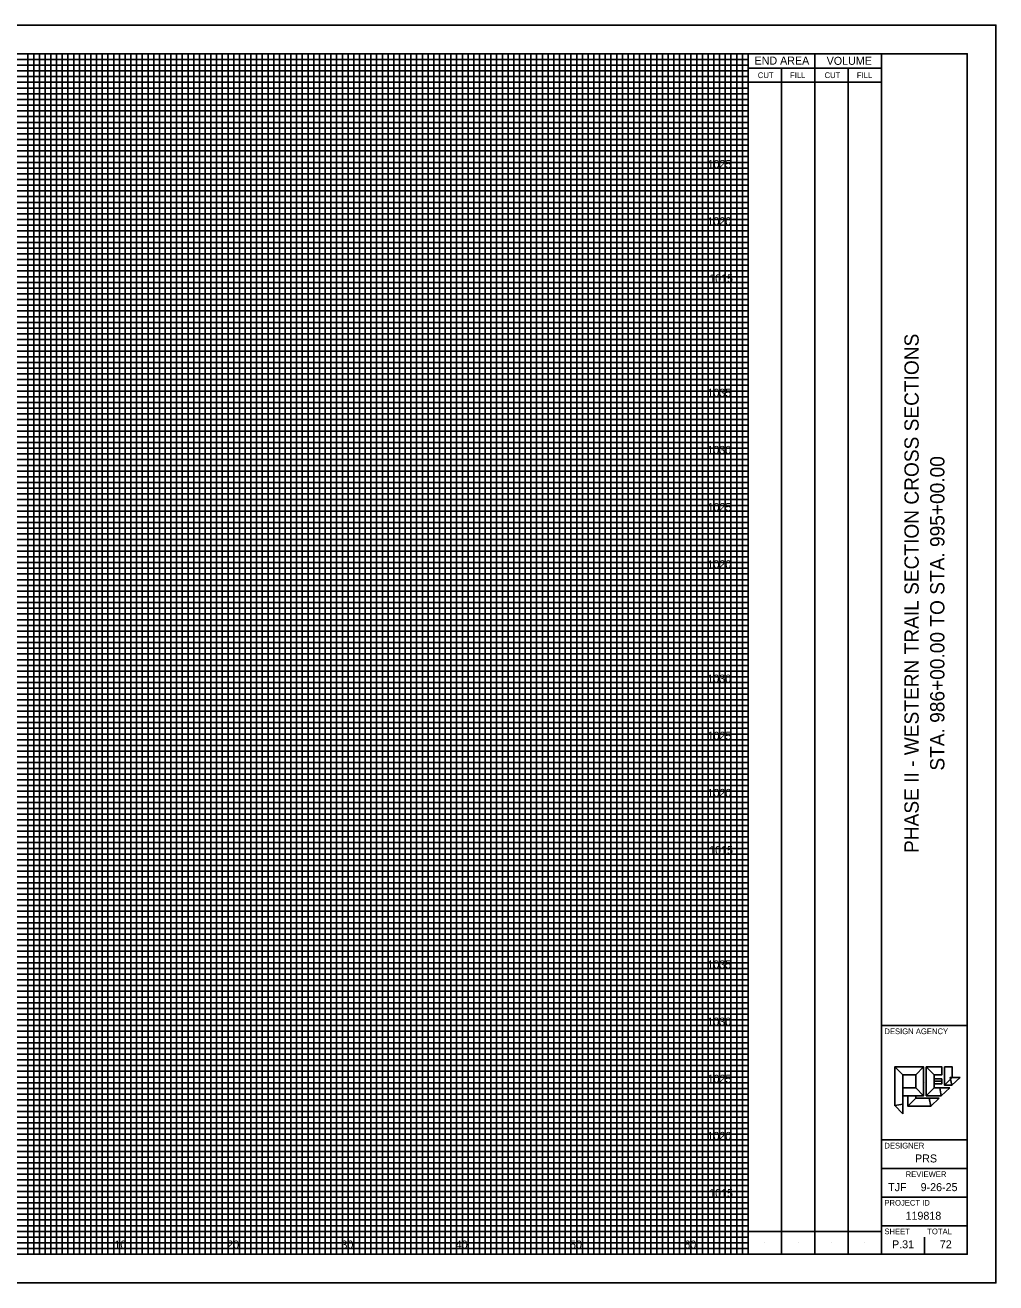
# Model space of a CAD drawing. Extents: x -8 to 349, y -3 to 348.
# Drawn here: x 77.6 to 162.5, y 117.5 to 227.5 of the extents above; entities that cross this region are included whole.
import ezdxf

# ---------------------------------------------------------------- set-up
doc = ezdxf.new("R2010")
doc.units = 0
for name, color, linetype in [('Default', 7, 'Continuous'), ('GK_Cells', 7, 'Continuous'), ('RW_X_Fee_RW', 7, 'Continuous'), ('SC_Scratch1', 7, 'Continuous'), ('SC_Scratch17', 7, 'Continuous'), ('XS_P_Annotation', 7, 'Continuous')]:
    doc.layers.add(name, color=color, linetype=linetype)

msp = doc.modelspace()

# ---------------------------------------------------------------- linework, layer by layer
at = {"layer": 'Default'}
msp.add_line((157.09, 135.13), (157.78, 135.13), dxfattribs=at)
for points in [[(153.66, 133), (153.66, 136.38), (154.35, 135.7), (154.35, 133.14)], [(153.66, 136.38), (156.18, 136.38), (155.49, 135.7), (154.35, 135.7)], [(156.18, 136.38), (156.18, 133.87), (155.49, 134.55), (155.49, 135.7)], [(156.41, 133.87), (156.41, 136.38), (157.09, 135.7), (157.09, 134.55)], [(156.41, 136.38), (157.78, 136.38), (157.78, 135.7), (157.09, 135.7)], [(157.78, 135.33), (157.78, 134.92), (157.1, 134.92), (157.1, 135.33)], [(158.01, 134.78), (158.01, 136.38), (158.69, 136.38), (158.69, 135.47)], [(158.65, 134.78), (158.01, 134.78), (158.69, 135.47), (158.51, 135.47)], [(159.38, 135.47), (158.65, 134.78), (158.51, 135.47)], [(156.18, 133.87), (154.35, 133.87), (154.35, 134.55), (155.49, 134.55)], [(157.73, 133.87), (156.41, 133.87), (157.09, 134.55), (157.59, 134.55)], [(158.46, 134.55), (157.73, 133.87), (157.59, 134.55)], [(154.35, 132.27), (153.66, 133), (154.35, 133.14)], [(154.81, 132.95), (154.81, 133.87), (155.49, 133.87), (155.49, 133.64)], [(156.82, 132.95), (154.81, 132.95), (155.49, 133.64), (156.68, 133.64)], [(157.55, 133.64), (156.82, 132.95), (156.68, 133.64)]]:
    msp.add_lwpolyline(points, close=True, dxfattribs=at)
at = {"layer": 'GK_Cells'}
msp.add_lwpolyline([(-7.5, 117.5), (162.5, 117.5), (162.5, 227.5), (-7.5, 227.5)], close=True, dxfattribs=at)
at = {"layer": 'RW_X_Fee_RW'}
for p, q in [((140.83, 120), (140.83, 225)), ((140.83, 120), (140.83, 225)), ((146.67, 120), (146.67, 225)), ((146.67, 120), (146.67, 225)), ((140.83, 223.75), (152.5, 223.75)), ((140.83, 223.75), (152.5, 223.75)), ((143.75, 120), (143.75, 223.75)), ((143.75, 120), (143.75, 223.75)), ((149.58, 120), (149.58, 223.75)), ((149.58, 120), (149.58, 223.75)), ((140.83, 222.5), (152.5, 222.5)), ((140.83, 222.5), (152.5, 222.5)), ((156.25, 135), (156.25, 135)), ((140.83, 122), (152.5, 122)), ((140.83, 122), (152.5, 122)), ((156.25, 120), (156.25, 121.5)), ((142.29, 121), (142.29, 121)), ((142.29, 121), (142.29, 121)), ((145.21, 121), (145.21, 121)), ((145.21, 121), (145.21, 121)), ((148.12, 121), (148.12, 121)), ((148.12, 121), (148.12, 121)), ((151.04, 121), (151.04, 121)), ((151.04, 121), (151.04, 121)), ((154.37, 120.88), (154.37, 120.88))]:
    msp.add_line(p, q, dxfattribs=at)
at = {"layer": 'SC_Scratch1'}
for p, q in [((152.5, 120), (152.5, 225)), ((152.5, 140), (160, 140)), ((152.5, 130), (160, 130)), ((152.5, 127.5), (160, 127.5)), ((152.5, 125), (160, 125)), ((152.5, 122.5), (160, 122.5))]:
    msp.add_line(p, q, dxfattribs=at)
msp.add_lwpolyline([(0, 225), (160, 225), (160, 120), (0, 120)], close=True, dxfattribs=at)
at = {"layer": 'SC_Scratch17'}
for p, q in [((5.83, 224.5), (140.83, 224.5)), ((77.83, 120), (77.83, 225)), ((78.33, 120), (78.33, 225)), ((78.83, 120), (78.83, 225)), ((79.33, 120), (79.33, 225)), ((79.83, 120), (79.83, 225)), ((80.33, 120), (80.33, 225)), ((81.33, 120), (81.33, 225)), ((81.83, 120), (81.83, 225)), ((82.33, 120), (82.33, 225)), ((82.83, 120), (82.83, 225)), ((83.33, 120), (83.33, 225)), ((83.83, 120), (83.83, 225)), ((84.33, 120), (84.33, 225)), ((84.83, 120), (84.83, 225)), ((85.33, 120), (85.33, 225)), ((86.33, 120), (86.33, 225)), ((86.83, 120), (86.83, 225)), ((87.33, 120), (87.33, 225)), ((87.83, 120), (87.83, 225)), ((88.33, 120), (88.33, 225)), ((88.83, 120), (88.83, 225)), ((89.33, 120), (89.33, 225)), ((89.83, 120), (89.83, 225)), ((90.33, 120), (90.33, 225)), ((91.33, 120), (91.33, 225)), ((91.83, 120), (91.83, 225)), ((92.33, 120), (92.33, 225)), ((92.83, 120), (92.83, 225)), ((93.33, 120), (93.33, 225)), ((93.83, 120), (93.83, 225)), ((94.33, 120), (94.33, 225)), ((94.83, 120), (94.83, 225)), ((95.33, 120), (95.33, 225)), ((96.33, 120), (96.33, 225)), ((96.83, 120), (96.83, 225)), ((97.33, 120), (97.33, 225)), ((97.83, 120), (97.83, 225)), ((98.33, 120), (98.33, 225)), ((98.83, 120), (98.83, 225)), ((99.33, 120), (99.33, 225)), ((99.83, 120), (99.83, 225)), ((100.33, 120), (100.33, 225)), ((101.33, 120), (101.33, 225)), ((101.83, 120), (101.83, 225)), ((102.33, 120), (102.33, 225)), ((102.83, 120), (102.83, 225)), ((103.33, 120), (103.33, 225)), ((103.83, 120), (103.83, 225)), ((104.33, 120), (104.33, 225)), ((104.83, 120), (104.83, 225)), ((105.33, 120), (105.33, 225)), ((106.33, 120), (106.33, 225)), ((106.83, 120), (106.83, 225)), ((107.33, 120), (107.33, 225)), ((107.83, 120), (107.83, 225)), ((108.33, 120), (108.33, 225)), ((108.83, 120), (108.83, 225)), ((109.33, 120), (109.33, 225)), ((109.83, 120), (109.83, 225)), ((110.33, 120), (110.33, 225)), ((111.33, 120), (111.33, 225)), ((111.83, 120), (111.83, 225)), ((112.33, 120), (112.33, 225)), ((112.83, 120), (112.83, 225)), ((113.33, 120), (113.33, 225)), ((113.83, 120), (113.83, 225)), ((114.33, 120), (114.33, 225)), ((114.83, 120), (114.83, 225)), ((115.33, 120), (115.33, 225)), ((116.33, 120), (116.33, 225)), ((116.83, 120), (116.83, 225)), ((117.33, 120), (117.33, 225)), ((117.83, 120), (117.83, 225)), ((118.33, 120), (118.33, 225)), ((118.83, 120), (118.83, 225)), ((119.33, 120), (119.33, 225)), ((119.83, 120), (119.83, 225)), ((120.33, 120), (120.33, 225)), ((121.33, 120), (121.33, 225)), ((121.83, 120), (121.83, 225)), ((122.33, 120), (122.33, 225)), ((122.83, 120), (122.83, 225)), ((123.33, 120), (123.33, 225)), ((123.83, 120), (123.83, 225)), ((124.33, 120), (124.33, 225)), ((124.83, 120), (124.83, 225)), ((125.33, 120), (125.33, 225)), ((126.33, 120), (126.33, 225)), ((126.83, 120), (126.83, 225)), ((127.33, 120), (127.33, 225)), ((127.83, 120), (127.83, 225)), ((128.33, 120), (128.33, 225)), ((128.83, 120), (128.83, 225)), ((129.33, 120), (129.33, 225)), ((129.83, 120), (129.83, 225)), ((130.33, 120), (130.33, 225)), ((131.33, 120), (131.33, 225)), ((131.83, 120), (131.83, 225)), ((132.33, 120), (132.33, 225)), ((132.83, 120), (132.83, 225)), ((133.33, 120), (133.33, 225)), ((133.83, 120), (133.83, 225)), ((134.33, 120), (134.33, 225)), ((134.83, 120), (134.83, 225)), ((135.33, 120), (135.33, 225)), ((136.33, 120), (136.33, 225)), ((136.83, 120), (136.83, 225)), ((137.33, 120), (137.33, 225)), ((137.83, 120), (137.83, 225)), ((138.33, 120), (138.33, 225)), ((138.83, 120), (138.83, 225)), ((139.33, 120), (139.33, 225)), ((139.83, 120), (139.83, 225)), ((140.33, 120), (140.33, 225)), ((5.83, 224), (140.83, 224)), ((5.83, 223.5), (140.83, 223.5)), ((5.83, 223), (140.83, 223)), ((5.83, 222.5), (140.83, 222.5)), ((5.83, 222), (140.83, 222)), ((5.83, 221.5), (140.83, 221.5)), ((5.83, 221), (140.83, 221)), ((5.83, 220.5), (140.83, 220.5)), ((5.83, 219.5), (140.83, 219.5)), ((5.83, 219), (140.83, 219)), ((5.83, 218.5), (140.83, 218.5)), ((5.83, 218), (140.83, 218)), ((5.83, 217.5), (140.83, 217.5)), ((5.83, 217), (140.83, 217)), ((5.83, 216.5), (140.83, 216.5)), ((5.83, 216), (140.83, 216)), ((5.83, 215.5), (140.83, 215.5)), ((5.83, 214.5), (140.83, 214.5)), ((5.83, 214), (140.83, 214)), ((5.83, 213.5), (140.83, 213.5)), ((5.83, 213), (140.83, 213)), ((5.83, 212.5), (140.83, 212.5)), ((5.83, 212), (140.83, 212)), ((5.83, 211.5), (140.83, 211.5)), ((5.83, 211), (140.83, 211)), ((5.83, 210.5), (140.83, 210.5)), ((5.83, 209.5), (140.83, 209.5)), ((5.83, 209), (140.83, 209)), ((5.83, 208.5), (140.83, 208.5)), ((5.83, 208), (140.83, 208)), ((5.83, 207.5), (140.83, 207.5)), ((5.83, 207), (140.83, 207)), ((5.83, 206.5), (140.83, 206.5)), ((5.83, 206), (140.83, 206)), ((5.83, 205.5), (140.83, 205.5)), ((5.83, 204.5), (140.83, 204.5)), ((5.83, 204), (140.83, 204)), ((5.83, 203.5), (140.83, 203.5)), ((5.83, 203), (140.83, 203)), ((5.83, 202.5), (140.83, 202.5)), ((5.83, 202), (140.83, 202)), ((5.83, 201.5), (140.83, 201.5)), ((5.83, 201), (140.83, 201)), ((5.83, 200.5), (140.83, 200.5)), ((5.83, 199.5), (140.83, 199.5)), ((5.83, 199), (140.83, 199)), ((5.83, 198.5), (140.83, 198.5)), ((5.83, 198), (140.83, 198)), ((5.83, 197.5), (140.83, 197.5)), ((5.83, 197), (140.83, 197)), ((5.83, 196.5), (140.83, 196.5)), ((5.83, 196), (140.83, 196)), ((5.83, 195.5), (140.83, 195.5)), ((5.83, 194.5), (140.83, 194.5)), ((5.83, 194), (140.83, 194)), ((5.83, 193.5), (140.83, 193.5)), ((5.83, 193), (140.83, 193)), ((5.83, 192.5), (140.83, 192.5)), ((5.83, 192), (140.83, 192)), ((5.83, 191.5), (140.83, 191.5)), ((5.83, 191), (140.83, 191)), ((5.83, 190.5), (140.83, 190.5)), ((5.83, 189.5), (140.83, 189.5)), ((5.83, 189), (140.83, 189)), ((5.83, 188.5), (140.83, 188.5)), ((5.83, 188), (140.83, 188)), ((5.83, 187.5), (140.83, 187.5)), ((5.83, 187), (140.83, 187)), ((5.83, 186.5), (140.83, 186.5)), ((5.83, 186), (140.83, 186)), ((5.83, 185.5), (140.83, 185.5)), ((5.83, 184.5), (140.83, 184.5)), ((5.83, 184), (140.83, 184)), ((5.83, 183.5), (140.83, 183.5)), ((5.83, 183), (140.83, 183)), ((5.83, 182.5), (140.83, 182.5)), ((5.83, 182), (140.83, 182)), ((5.83, 181.5), (140.83, 181.5)), ((5.83, 181), (140.83, 181)), ((5.83, 180.5), (140.83, 180.5)), ((5.83, 179.5), (140.83, 179.5)), ((5.83, 179), (140.83, 179)), ((5.83, 178.5), (140.83, 178.5)), ((5.83, 178), (140.83, 178)), ((5.83, 177.5), (140.83, 177.5)), ((5.83, 177), (140.83, 177)), ((5.83, 176.5), (140.83, 176.5)), ((5.83, 176), (140.83, 176)), ((5.83, 175.5), (140.83, 175.5)), ((5.83, 174.5), (140.83, 174.5)), ((5.83, 174), (140.83, 174)), ((5.83, 173.5), (140.83, 173.5)), ((5.83, 173), (140.83, 173)), ((5.83, 172.5), (140.83, 172.5)), ((5.83, 172), (140.83, 172)), ((5.83, 171.5), (140.83, 171.5)), ((5.83, 171), (140.83, 171)), ((5.83, 170.5), (140.83, 170.5)), ((5.83, 169.5), (140.83, 169.5)), ((5.83, 169), (140.83, 169)), ((5.83, 168.5), (140.83, 168.5)), ((5.83, 168), (140.83, 168)), ((5.83, 167.5), (140.83, 167.5)), ((5.83, 167), (140.83, 167)), ((5.83, 166.5), (140.83, 166.5)), ((5.83, 166), (140.83, 166)), ((5.83, 165.5), (140.83, 165.5)), ((5.83, 164.5), (140.83, 164.5)), ((5.83, 164), (140.83, 164)), ((5.83, 163.5), (140.83, 163.5)), ((5.83, 163), (140.83, 163)), ((5.83, 162.5), (140.83, 162.5)), ((5.83, 162), (140.83, 162)), ((5.83, 161.5), (140.83, 161.5)), ((5.83, 161), (140.83, 161)), ((5.83, 160.5), (140.83, 160.5)), ((5.83, 159.5), (140.83, 159.5)), ((5.83, 159), (140.83, 159)), ((5.83, 158.5), (140.83, 158.5)), ((5.83, 158), (140.83, 158)), ((5.83, 157.5), (140.83, 157.5)), ((5.83, 157), (140.83, 157)), ((5.83, 156.5), (140.83, 156.5)), ((5.83, 156), (140.83, 156)), ((5.83, 155.5), (140.83, 155.5)), ((5.83, 154.5), (140.83, 154.5)), ((5.83, 154), (140.83, 154)), ((5.83, 153.5), (140.83, 153.5)), ((5.83, 153), (140.83, 153)), ((5.83, 152.5), (140.83, 152.5)), ((5.83, 152), (140.83, 152)), ((5.83, 151.5), (140.83, 151.5)), ((5.83, 151), (140.83, 151)), ((5.83, 150.5), (140.83, 150.5)), ((5.83, 149.5), (140.83, 149.5)), ((5.83, 149), (140.83, 149)), ((5.83, 148.5), (140.83, 148.5)), ((5.83, 148), (140.83, 148)), ((5.83, 147.5), (140.83, 147.5)), ((5.83, 147), (140.83, 147)), ((5.83, 146.5), (140.83, 146.5)), ((5.83, 146), (140.83, 146)), ((5.83, 145.5), (140.83, 145.5)), ((5.83, 144.5), (140.83, 144.5)), ((5.83, 144), (140.83, 144)), ((5.83, 143.5), (140.83, 143.5)), ((5.83, 143), (140.83, 143)), ((5.83, 142.5), (140.83, 142.5)), ((5.83, 142), (140.83, 142)), ((5.83, 141.5), (140.83, 141.5)), ((5.83, 141), (140.83, 141)), ((5.83, 140.5), (140.83, 140.5)), ((5.83, 139.5), (140.83, 139.5)), ((5.83, 139), (140.83, 139)), ((5.83, 138.5), (140.83, 138.5)), ((5.83, 138), (140.83, 138)), ((5.83, 137.5), (140.83, 137.5)), ((5.83, 137), (140.83, 137)), ((5.83, 136.5), (140.83, 136.5)), ((5.83, 136), (140.83, 136)), ((5.83, 135.5), (140.83, 135.5)), ((5.83, 134.5), (140.83, 134.5)), ((5.83, 134), (140.83, 134)), ((5.83, 133.5), (140.83, 133.5)), ((5.83, 133), (140.83, 133)), ((5.83, 132.5), (140.83, 132.5)), ((5.83, 132), (140.83, 132)), ((5.83, 131.5), (140.83, 131.5)), ((5.83, 131), (140.83, 131)), ((5.83, 130.5), (140.83, 130.5)), ((5.83, 129.5), (140.83, 129.5)), ((5.83, 129), (140.83, 129)), ((5.83, 128.5), (140.83, 128.5)), ((5.83, 128), (140.83, 128)), ((5.83, 127.5), (140.83, 127.5)), ((5.83, 127), (140.83, 127)), ((5.83, 126.5), (140.83, 126.5)), ((5.83, 126), (140.83, 126)), ((5.83, 125.5), (140.83, 125.5)), ((5.83, 124.5), (140.83, 124.5)), ((5.83, 124), (140.83, 124)), ((5.83, 123.5), (140.83, 123.5)), ((5.83, 123), (140.83, 123)), ((5.83, 122.5), (140.83, 122.5)), ((5.83, 122), (140.83, 122)), ((5.83, 121.5), (140.83, 121.5)), ((5.83, 121), (140.83, 121)), ((5.83, 120.5), (140.83, 120.5))]:
    msp.add_line(p, q, dxfattribs=at)
at = {"layer": 'XS_P_Annotation'}
for p, q in [((80.83, 120), (80.83, 225)), ((85.83, 120), (85.83, 225)), ((90.83, 120), (90.83, 225)), ((95.83, 120), (95.83, 225)), ((100.83, 120), (100.83, 225)), ((105.83, 120), (105.83, 225)), ((110.83, 120), (110.83, 225)), ((115.83, 120), (115.83, 225)), ((120.83, 120), (120.83, 225)), ((125.83, 120), (125.83, 225)), ((130.83, 120), (130.83, 225)), ((135.83, 120), (135.83, 225)), ((5.83, 220), (140.83, 220)), ((5.83, 215), (140.83, 215)), ((5.83, 210), (140.83, 210)), ((5.83, 205), (140.83, 205)), ((5.83, 200), (140.83, 200)), ((5.83, 195), (140.83, 195)), ((5.83, 190), (140.83, 190)), ((5.83, 185), (140.83, 185)), ((5.83, 180), (140.83, 180)), ((5.83, 175), (140.83, 175)), ((5.83, 170), (140.83, 170)), ((5.83, 165), (140.83, 165)), ((5.83, 160), (140.83, 160)), ((5.83, 155), (140.83, 155)), ((5.83, 150), (140.83, 150)), ((5.83, 145), (140.83, 145)), ((5.83, 140), (140.83, 140)), ((5.83, 135), (140.83, 135)), ((5.83, 130), (140.83, 130)), ((5.83, 125), (140.83, 125))]:
    msp.add_line(p, q, dxfattribs=at)

# ---------------------------------------------------------------- texts
at = {"layer": 'Default'}
for s, p in [('1025', (137.28, 215)), ('1020', (137.27, 210)), ('1015', (137.42, 205)), ('1035', (137.27, 195)), ('1030', (137.26, 190)), ('1025', (137.28, 185)), ('1020', (137.27, 180)), ('1030', (137.26, 170)), ('1025', (137.28, 165)), ('1020', (137.27, 160)), ('1015', (137.42, 155)), ('1035', (137.27, 145)), ('1030', (137.26, 140)), ('1025', (137.28, 135)), ('1020', (137.27, 130)), ('1015', (137.42, 125)), ('10', (85.39, 120.5)), ('20', (95.26, 120.5)), ('30', (105.25, 120.5)), ('40', (115.25, 120.5)), ('50', (125.25, 120.5)), ('60', (135.25, 120.5))]:
    msp.add_text(s, height=0.7, dxfattribs=at).set_placement(p)
at = {"layer": 'RW_X_Fee_RW'}
for s, height, p in [('END AREA', 0.7, (141.39, 224.05)), ('END AREA', 0.7, (141.39, 224.05)), ('VOLUME', 0.7, (147.7, 224.03)), ('VOLUME', 0.7, (147.7, 224.03)), ('CUT', 0.5, (141.68, 222.87)), ('CUT', 0.5, (141.68, 222.87)), ('FILL', 0.5, (144.5, 222.87)), ('FILL', 0.5, (144.5, 222.87)), ('CUT', 0.5, (147.52, 222.87)), ('CUT', 0.5, (147.52, 222.87)), ('FILL', 0.5, (150.34, 222.87)), ('FILL', 0.5, (150.34, 222.87)), ('DESIGN AGENCY', 0.5, (152.75, 139.25)), ('DESIGNER', 0.5, (152.75, 129.25)), ('PRS', 0.7, (155.43, 128.03)), ('REVIEWER', 0.5, (154.61, 126.75)), ('TJF', 0.7, (153.08, 125.52)), ('9-26-25', 0.7, (155.92, 125.52)), ('PROJECT ID', 0.5, (152.75, 124.25)), ('119818', 0.7, (154.6, 123.02)), ('SHEET', 0.5, (152.75, 121.75)), ('TOTAL', 0.5, (156.5, 121.75)), ('P.31', 0.7, (153.42, 120.52)), ('72', 0.7, (157.6, 120.52))]:
    msp.add_text(s, height=height, dxfattribs=at).set_placement(p)
for s, p in [('PHASE II - WESTERN TRAIL SECTION CROSS SECTIONS', (155.75, 155.1)), ('STA. 986+00.00 TO STA. 995+00.00', (158, 162.3))]:
    msp.add_text(s, height=1.25, rotation=90, dxfattribs=at).set_placement(p)

doc.saveas('drawing.dxf')
